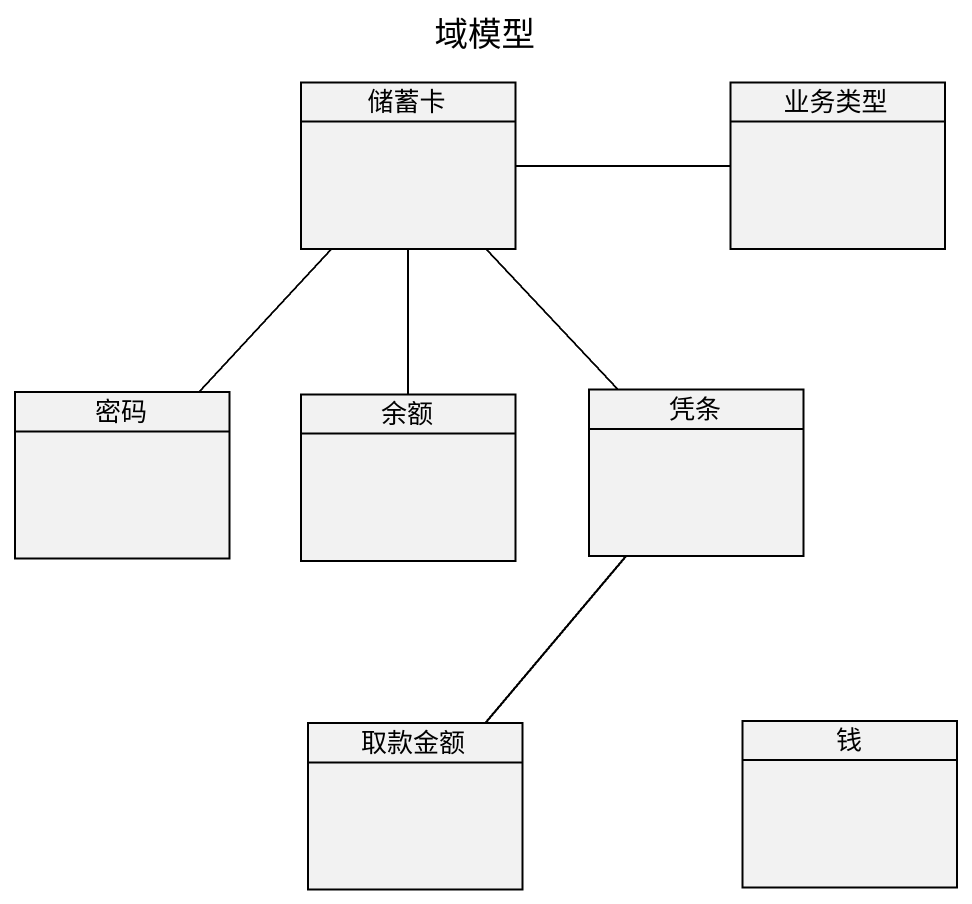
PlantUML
@startuml
title 域模型
hide circle
hide empty members
class 储蓄卡
class 业务类型
class 密码
class 余额
class 凭条
class 取款金额
class 钱
储蓄卡 -right- 业务类型
储蓄卡 -- 密码
储蓄卡 -- 凭条
余额 -up- 储蓄卡
凭条 -- 取款金额
@enduml
